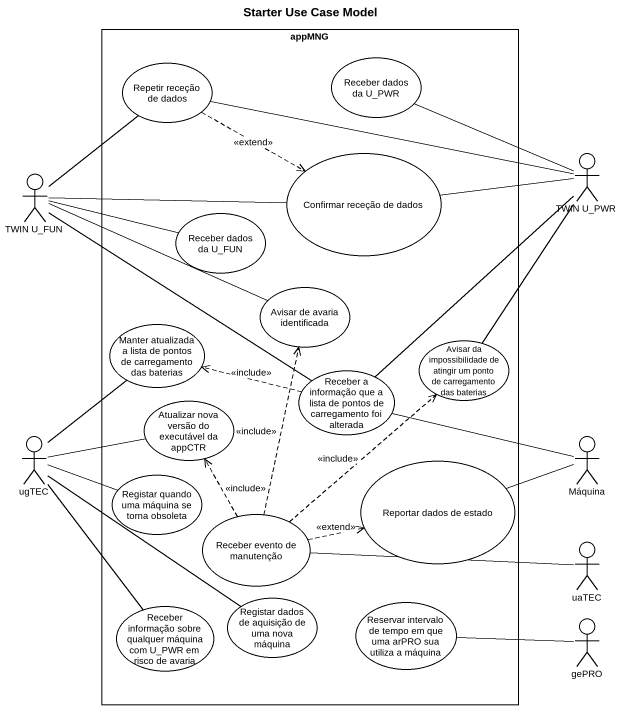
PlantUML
@startuml
title Starter Use Case Model
rectangle appMNG {
  usecase "Repetir receção de dados" as Repetir_receção_de_dados
  usecase "Receber dados da U_PWR" as Receber_dados_da_U_PWR
  usecase "Confirmar receção de dados" as Confirmar_receção_de_dados
  usecase "Receber dados da U_FUN" as Receber_dados_da_U_FUN
  usecase "Avisar de avaria identificada" as Avisar_de_avaria
  usecase "Manter atualizada a lista de pontos de carregamento das baterias" as Manter_atualizada_a_lista
  usecase "Avisar da impossibilidade de atingir um ponto de carregamento das baterias" as Avisar_da_impossibilidade
  usecase "Receber a informação que a lista de pontos de carregamento foi alterada" as Receber_a_informação_que_a
  usecase "Atualizar nova versão do executável da appCTR" as Atualizar_nova_versão_do
  usecase "Registar quando uma máquina se torna obsoleta" as Registar_quando_uma_máquina
  usecase "Reportar dados de estado" as Reportar_dados_de_estado
  usecase "Receber evento de manutenção" as Receber_evento_de_manutenção
  usecase "Receber informação sobre qualquer máquina com U_PWR em risco de avaria" as Receber_informação_sobre
  usecase "Registar dados de aquisição de uma nova máquina" as Registar_dados_de_aquisição
  usecase "Reservar intervalo de tempo em que uma arPRO sua utiliza a máquina" as Reservar_intervalo_de_tempo
}
actor "TWIN U_FUN" as TWIN_U_FUN
actor "TWIN U_PWR" as TWIN_U_PWR
actor ugTEC
actor Máquina
actor uaTEC
actor gePRO
Repetir_receção_de_dados -- TWIN_U_FUN
Repetir_receção_de_dados .right.> Confirmar_receção_de_dados : <<extend>>
Repetir_receção_de_dados -right- TWIN_U_PWR
TWIN_U_FUN -right- Receber_dados_da_U_FUN
TWIN_U_FUN -right- Avisar_de_avaria
Confirmar_receção_de_dados -left- TWIN_U_FUN
Confirmar_receção_de_dados -right- TWIN_U_PWR
TWIN_U_PWR -left- Receber_dados_da_U_PWR
Manter_atualizada_a_lista -- ugTEC
Avisar_da_impossibilidade -up- TWIN_U_PWR
Receber_a_informação_que_a -up- TWIN_U_FUN
Receber_a_informação_que_a -up- TWIN_U_PWR
Receber_a_informação_que_a .left.> Manter_atualizada_a_lista : <<include>>
Receber_a_informação_que_a -right- Máquina
Atualizar_nova_versão_do -left- ugTEC
Registar_quando_uma_máquina -left- ugTEC
Reportar_dados_de_estado -right- Máquina
Receber_evento_de_manutenção .up.> Avisar_de_avaria : <<include>>
Receber_evento_de_manutenção .up.> Avisar_da_impossibilidade : <<include>>
Receber_evento_de_manutenção .up.> Atualizar_nova_versão_do : <<include>>
Receber_evento_de_manutenção .right.> Reportar_dados_de_estado : <<extend>>
Receber_evento_de_manutenção -right- uaTEC
Receber_informação_sobre -up- ugTEC
Registar_dados_de_aquisição -up- ugTEC
Reservar_intervalo_de_tempo -right- gePRO
@enduml
